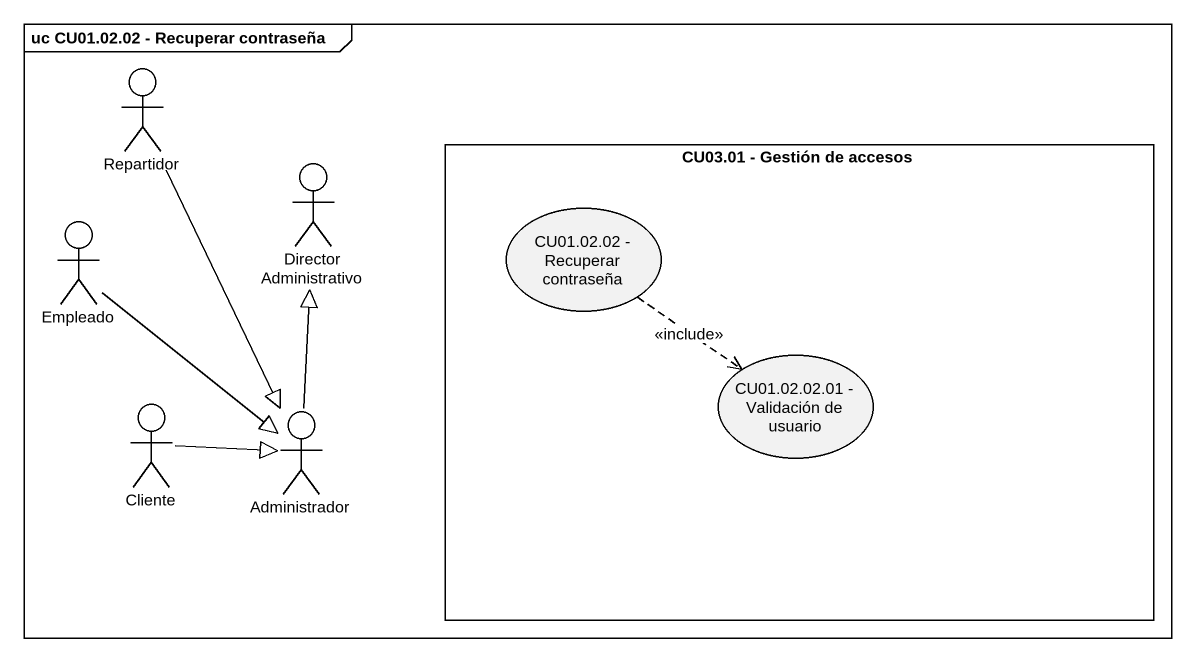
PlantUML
@startuml
mainframe uc CU01.02.02 - Recuperar contraseña
actor Repartidor
rectangle "CU03.01 - Gestión de accesos" as CU03_01_Gestión_de_accesos {
  usecase "CU01.02.02 - Recuperar contraseña" as CU01_02_02_Recuperar
  usecase "CU01.02.02.01 - Validación de usuario" as CU01_02_02_01_Validación_de
}
actor Empleado
actor "Director Administrativo" as Director_Administrativo
actor Cliente
actor Administrador
Repartidor --|> Administrador
Empleado --|> Administrador
CU01_02_02_Recuperar ..> CU01_02_02_01_Validación_de : <<include>>
Cliente -right-|> Administrador
Administrador -up-|> Director_Administrativo
@enduml
